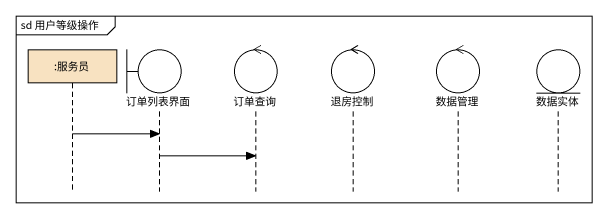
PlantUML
@startuml
mainframe sd 用户等级操作
hide footbox
participant ":服务员" as 服务员 #F8E2C1
boundary 订单列表界面 #FFFFFF
control 订单查询 #FFFFFF
control 退房控制 #FFFFFF
control 数据管理 #FFFFFF
entity 数据实体 #FFFFFF

服务员 -> 订单列表界面
订单列表界面 -> 订单查询
@enduml
